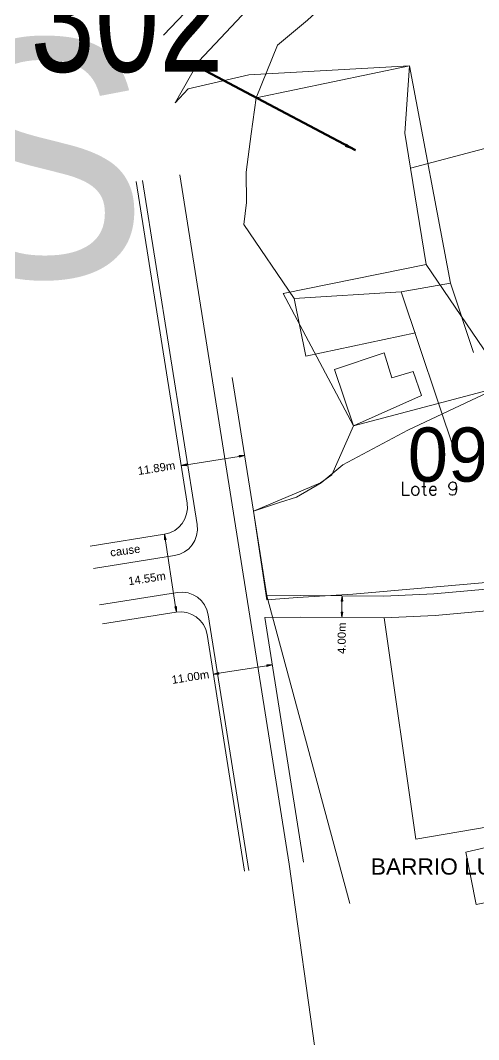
# Model space of a CAD drawing. Header units: inches. Extents: x 610851 to 630254, y 1234683 to 1264905.
# Drawn here: x 623432.1 to 623516.7, y 1244103.6 to 1244291.8 of the extents above; entities that cross this region are included whole.
import ezdxf
from ezdxf.enums import TextEntityAlignment as Align

# ---------------------------------------------------------------- set-up
doc = ezdxf.new("R2010")
doc.units = ezdxf.units.IN
doc.header["$MEASUREMENT"] = 0
for name, color, linetype, lineweight in [('20', 7, 'Continuous', 0), ('9 parte de dangla', 7, 'Continuous', 0), ('ACTUALIZACION SIT 2011', 7, 'Continuous', 0), ('Default', 7, 'Continuous', 0), ('Fusion 123456', 7, 'Continuous', 0), ('Fusion Dangla', 7, 'Continuous', 0), ('Level 2', 7, 'Continuous', 0), ('Level 20', 7, 'Continuous', 0), ('Level 7', 7, 'Continuous', 0)]:
    doc.layers.add(name, color=color, linetype=linetype, lineweight=lineweight)
doc.styles.get("Standard").update_dxf_attribs({"font": 'arial.ttf'})
doc.styles.add('style2', font='romans.shx')
doc.styles.add('Styledgn003', font='dgn003.shx')
doc.styles.add('Styledgn032', font='dgn032.shx')
doc.styles.add('Styletxt', font='txt.shx')
doc.dimstyles.new('STANDARD-Linear', dxfattribs={"dimtxt": 1.5, "dimasz": 1.13, "dimexe": 0.125, "dimexo": 0.000625, "dimgap": 0.3, "dimtad": 1, "dimzin": 7, "dimdsep": 46, "dimtxsty": 'Styletxt', "dimsah": 1, "dimcen": 2.5, "dimclrd": 1, "dimclre": 1, "dimclrt": 2, "dimaunit": 1, "dimadec": 7, "dimazin": 0, "dimtfac": 1, "dimtofl": 0, "dimtmove": 1, "dimatfit": 3, "dimfxl": 1, "dimtolj": 1, "dimtzin": 0, "dimarcsym": 0})

msp = doc.modelspace()

# ---------------------------------------------------------------- hatches: boundary and pattern name
at = {"layer": 'Default', "linetype": 'Continuous'}
for points in [[(623472.48652, 1244211.43632), (623472.53871, 1244211.1071), (623473.50028, 1244211.42829)], [(623472.48652, 1244211.43632), (623472.53871, 1244211.1071), (623473.50028, 1244211.42829)], [(623472.48652, 1244211.43632), (623472.53871, 1244211.1071), (623473.50028, 1244211.42829)], [(623462.72263, 1244209.88839), (623462.77482, 1244209.55917), (623461.76106, 1244209.5672)], [(623462.72263, 1244209.88839), (623462.77482, 1244209.55917), (623461.76106, 1244209.5672)], [(623462.72263, 1244209.88839), (623462.77482, 1244209.55917), (623461.76106, 1244209.5672)], [(623459.01998, 1244195.9433), (623458.69039, 1244195.89346), (623458.70568, 1244196.90714)], [(623459.01998, 1244195.9433), (623458.69039, 1244195.89346), (623458.70568, 1244196.90714)], [(623459.01998, 1244195.9433), (623458.69039, 1244195.89346), (623458.70568, 1244196.90714)], [(623491.31861, 1244184.53537), (623491.65194, 1244184.53326), (623491.49162, 1244185.5343)], [(623491.31861, 1244184.53537), (623491.65194, 1244184.53326), (623491.49162, 1244185.5343)], [(623491.31861, 1244184.53537), (623491.65194, 1244184.53326), (623491.49162, 1244185.5343)], [(623460.89632, 1244183.53385), (623460.56674, 1244183.48401), (623460.88103, 1244182.52017)], [(623460.89632, 1244183.53385), (623460.56674, 1244183.48401), (623460.88103, 1244182.52017)], [(623460.89632, 1244183.53385), (623460.56674, 1244183.48401), (623460.88103, 1244182.52017)], [(623491.30593, 1244182.53541), (623491.63925, 1244182.5333), (623491.46625, 1244181.53438)], [(623491.30593, 1244182.53541), (623491.63925, 1244182.5333), (623491.46625, 1244181.53438)], [(623491.30593, 1244182.53541), (623491.63925, 1244182.5333), (623491.46625, 1244181.53438)], [(623468.68592, 1244171.37941), (623468.73811, 1244171.05019), (623467.72435, 1244171.05822)], [(623468.68592, 1244171.37941), (623468.73811, 1244171.05019), (623467.72435, 1244171.05822)], [(623468.68592, 1244171.37941), (623468.73811, 1244171.05019), (623467.72435, 1244171.05822)], [(623477.57491, 1244172.78863), (623477.6271, 1244172.45941), (623478.58867, 1244172.7806)], [(623477.57491, 1244172.78863), (623477.6271, 1244172.45941), (623478.58867, 1244172.7806)], [(623477.57491, 1244172.78863), (623477.6271, 1244172.45941), (623478.58867, 1244172.7806)]]:
    msp.add_hatch(color=5, dxfattribs=at).paths.add_polyline_path(points)

# ---------------------------------------------------------------- linework, layer by layer
at = {"layer": '9 parte de dangla', "color": 4, "linetype": 'Continuous', "lineweight": 0, "ltscale": 0.1}
for p, q in [((623504.14015, 1244264.52808), (623605.66464, 1244291.31946)), ((623504.14015, 1244264.52808), (623605.66464, 1244291.31946)), ((623504.14015, 1244264.52808), (623605.66464, 1244291.31946)), ((623507.02367, 1244246.71155), (623504.14015, 1244264.52808)), ((623507.02367, 1244246.71155), (623504.14015, 1244264.52808)), ((623507.02367, 1244246.71155), (623504.14015, 1244264.52808)), ((623507.02367, 1244246.71155), (623521.18843, 1244225.89239)), ((623507.02367, 1244246.71155), (623521.18843, 1244225.89239)), ((623507.02367, 1244246.71155), (623521.18843, 1244225.89239))]:
    msp.add_line(p, q, dxfattribs=at)
at = {"layer": 'ACTUALIZACION SIT 2011', "color": 30, "linetype": 'Continuous', "lineweight": 0}
msp.add_line((623477.61044, 1244185.50253), (623492.92092, 1244128.7308), dxfattribs=at)
at = {"layer": 'ACTUALIZACION SIT 2011', "color": 30, "linetype": 'Continuous', "lineweight": 0, "flags": 128}
msp.add_lwpolyline([(623542.31775, 1244133.69787), (623539.99625, 1244144.16348), (623539.99625, 1244144.16348), (623514.37791, 1244138.21447), (623514.37791, 1244138.21447), (623516.3013, 1244128.50311), (623516.3013, 1244128.50311), (623542.31775, 1244133.69787)], dxfattribs=at)
at = {"layer": 'Default', "color": 5, "linetype": 'Continuous', "lineweight": 0, "ltscale": 0.1}
for p, q in [((623461.54462, 1244263.3018), (623481.72959, 1244135.98039)), ((623461.54462, 1244263.3018), (623481.72959, 1244135.98039)), ((623461.54462, 1244263.3018), (623481.72959, 1244135.98039)), ((623453.44577, 1244262.01784), (623462.86111, 1244202.62837)), ((623453.44577, 1244262.01784), (623462.86111, 1244202.62837)), ((623453.44577, 1244262.01784), (623462.86111, 1244202.62837)), ((623454.63097, 1244262.20574), (623464.70394, 1244198.66807)), ((623454.63097, 1244262.20574), (623464.70394, 1244198.66807)), ((623454.63097, 1244262.20574), (623464.70394, 1244198.66807)), ((623471.21822, 1244225.82292), (623475.13272, 1244201.13128)), ((623471.21822, 1244225.82292), (623475.13272, 1244201.13128)), ((623471.21822, 1244225.82292), (623475.13272, 1244201.13128)), ((623472.51262, 1244211.27171), (623462.74872, 1244209.72378)), ((623472.51262, 1244211.27171), (623462.74872, 1244209.72378)), ((623472.51262, 1244211.27171), (623462.74872, 1244209.72378)), ((623458.70568, 1244196.90714), (623444.93483, 1244194.72397)), ((623458.70568, 1244196.90714), (623444.93483, 1244194.72397)), ((623458.70568, 1244196.90714), (623444.93483, 1244194.72397)), ((623458.70568, 1244196.90714), (623460.73153, 1244183.50893)), ((623458.70568, 1244196.90714), (623460.73153, 1244183.50893)), ((623458.70568, 1244196.90714), (623460.73153, 1244183.50893)), ((623460.54852, 1244192.94684), (623445.59247, 1244190.57578)), ((623460.54852, 1244192.94684), (623445.59247, 1244190.57578)), ((623460.54852, 1244192.94684), (623445.59247, 1244190.57578)), ((623461.06017, 1244186.14303), (623446.65721, 1244183.85965)), ((623461.06017, 1244186.14303), (623446.65721, 1244183.85965)), ((623461.06017, 1244186.14303), (623446.65721, 1244183.85965)), ((623491.48528, 1244184.53432), (623491.47259, 1244182.53436)), ((623491.48528, 1244184.53432), (623491.47259, 1244182.53436)), ((623491.48528, 1244184.53432), (623491.47259, 1244182.53436)), ((623460.84565, 1244182.51469), (623447.21307, 1244180.35344)), ((623460.84565, 1244182.51469), (623447.21307, 1244180.35344)), ((623460.84565, 1244182.51469), (623447.21307, 1244180.35344)), ((623508.70188, 1244181.91367), (623528.73558, 1244183.67289)), ((623508.70188, 1244181.91367), (623528.73558, 1244183.67289)), ((623508.70188, 1244181.91367), (623528.73558, 1244183.67289)), ((623466.7814, 1244181.98761), (623474.26284, 1244134.79665)), ((623466.7814, 1244181.98761), (623474.26284, 1244134.79665)), ((623466.7814, 1244181.98761), (623474.26284, 1244134.79665)), ((623477.20683, 1244181.49691), (623483.79151, 1244181.58306)), ((623477.20683, 1244181.49691), (623483.79151, 1244181.58306)), ((623477.20683, 1244181.49691), (623483.79151, 1244181.58306)), ((623477.20683, 1244181.49691), (623484.3689, 1244136.32044)), ((623477.20683, 1244181.49691), (623484.3689, 1244136.32044)), ((623477.20683, 1244181.49691), (623484.3689, 1244136.32044)), ((623483.79151, 1244181.58306), (623499.28355, 1244181.48478)), ((623483.79151, 1244181.58306), (623499.28355, 1244181.48478)), ((623483.79151, 1244181.58306), (623499.28355, 1244181.48478)), ((623499.28355, 1244181.48478), (623508.70188, 1244181.91367)), ((623499.28355, 1244181.48478), (623508.70188, 1244181.91367)), ((623499.28355, 1244181.48478), (623508.70188, 1244181.91367)), ((623466.56688, 1244178.35926), (623473.49246, 1244134.67451)), ((623466.56688, 1244178.35926), (623473.49246, 1244134.67451)), ((623466.56688, 1244178.35926), (623473.49246, 1244134.67451)), ((623477.601, 1244172.62402), (623468.71202, 1244171.2148)), ((623477.601, 1244172.62402), (623468.71202, 1244171.2148)), ((623477.601, 1244172.62402), (623468.71202, 1244171.2148))]:
    msp.add_line(p, q, dxfattribs=at)
at = {"layer": 'Default', "color": 5, "linetype": 'Continuous', "lineweight": 13, "ltscale": 0.1}
for p, q in [((623549.50316, 1244231.65612), (623493.59077, 1244216.909)), ((623549.50316, 1244231.65612), (623493.59077, 1244216.909)), ((623549.50316, 1244231.65612), (623493.59077, 1244216.909)), ((623493.59077, 1244216.909), (623489.62772, 1244207.88495)), ((623493.59077, 1244216.909), (623489.62772, 1244207.88495)), ((623493.59077, 1244216.909), (623489.62772, 1244207.88495)), ((623489.62772, 1244207.88495), (623487.49368, 1244206.40079)), ((623489.62772, 1244207.88495), (623487.49368, 1244206.40079)), ((623489.62772, 1244207.88495), (623487.49368, 1244206.40079)), ((623487.49368, 1244206.40079), (623475.13272, 1244201.13128)), ((623487.49368, 1244206.40079), (623475.13272, 1244201.13128)), ((623487.49368, 1244206.40079), (623475.13272, 1244201.13128)), ((623475.13272, 1244201.13128), (623477.61044, 1244185.50253)), ((623475.13272, 1244201.13128), (623477.61044, 1244185.50253)), ((623475.13272, 1244201.13128), (623477.61044, 1244185.50253)), ((623475.13272, 1244201.13128), (623477.61044, 1244185.50253)), ((623508.43583, 1244185.9057), (623528.4833, 1244187.66612)), ((623508.43583, 1244185.9057), (623528.4833, 1244187.66612)), ((623508.43583, 1244185.9057), (623528.4833, 1244187.66612)), ((623477.61044, 1244185.50253), (623483.77803, 1244185.58323)), ((623477.61044, 1244185.50253), (623483.77803, 1244185.58323)), ((623477.61044, 1244185.50253), (623483.77803, 1244185.58323)), ((623483.77803, 1244185.58323), (623499.20521, 1244185.48536)), ((623483.77803, 1244185.58323), (623499.20521, 1244185.48536)), ((623483.77803, 1244185.58323), (623499.20521, 1244185.48536)), ((623499.20521, 1244185.48536), (623508.43583, 1244185.9057)), ((623499.20521, 1244185.48536), (623508.43583, 1244185.9057)), ((623499.20521, 1244185.48536), (623508.43583, 1244185.9057))]:
    msp.add_line(p, q, dxfattribs=at)
at = {"layer": 'Default', "color": 5, "linetype": 'Continuous', "lineweight": 0, "ltscale": 0.1, "flags": 128}
for points in [[(623472.48652, 1244211.43632), (623472.53871, 1244211.1071), (623473.50028, 1244211.42829), (623472.48652, 1244211.43632)], [(623472.48652, 1244211.43632), (623472.53871, 1244211.1071), (623473.50028, 1244211.42829), (623472.48652, 1244211.43632)], [(623472.48652, 1244211.43632), (623472.53871, 1244211.1071), (623473.50028, 1244211.42829), (623472.48652, 1244211.43632)], [(623462.72263, 1244209.88839), (623462.77482, 1244209.55917), (623461.76106, 1244209.5672), (623462.72263, 1244209.88839)], [(623462.72263, 1244209.88839), (623462.77482, 1244209.55917), (623461.76106, 1244209.5672), (623462.72263, 1244209.88839)], [(623462.72263, 1244209.88839), (623462.77482, 1244209.55917), (623461.76106, 1244209.5672), (623462.72263, 1244209.88839)], [(623459.01998, 1244195.9433), (623458.69039, 1244195.89346), (623458.70568, 1244196.90714), (623459.01998, 1244195.9433)], [(623459.01998, 1244195.9433), (623458.69039, 1244195.89346), (623458.70568, 1244196.90714), (623459.01998, 1244195.9433)], [(623459.01998, 1244195.9433), (623458.69039, 1244195.89346), (623458.70568, 1244196.90714), (623459.01998, 1244195.9433)], [(623491.31861, 1244184.53537), (623491.65194, 1244184.53326), (623491.49162, 1244185.5343), (623491.31861, 1244184.53537)], [(623491.31861, 1244184.53537), (623491.65194, 1244184.53326), (623491.49162, 1244185.5343), (623491.31861, 1244184.53537)], [(623491.31861, 1244184.53537), (623491.65194, 1244184.53326), (623491.49162, 1244185.5343), (623491.31861, 1244184.53537)], [(623460.89632, 1244183.53385), (623460.56674, 1244183.48401), (623460.88103, 1244182.52017), (623460.89632, 1244183.53385)], [(623460.89632, 1244183.53385), (623460.56674, 1244183.48401), (623460.88103, 1244182.52017), (623460.89632, 1244183.53385)], [(623460.89632, 1244183.53385), (623460.56674, 1244183.48401), (623460.88103, 1244182.52017), (623460.89632, 1244183.53385)], [(623491.30593, 1244182.53541), (623491.63925, 1244182.5333), (623491.46625, 1244181.53438), (623491.30593, 1244182.53541)], [(623491.30593, 1244182.53541), (623491.63925, 1244182.5333), (623491.46625, 1244181.53438), (623491.30593, 1244182.53541)], [(623491.30593, 1244182.53541), (623491.63925, 1244182.5333), (623491.46625, 1244181.53438), (623491.30593, 1244182.53541)], [(623468.68592, 1244171.37941), (623468.73811, 1244171.05019), (623467.72435, 1244171.05822), (623468.68592, 1244171.37941)], [(623468.68592, 1244171.37941), (623468.73811, 1244171.05019), (623467.72435, 1244171.05822), (623468.68592, 1244171.37941)], [(623468.68592, 1244171.37941), (623468.73811, 1244171.05019), (623467.72435, 1244171.05822), (623468.68592, 1244171.37941)], [(623477.57491, 1244172.78863), (623477.6271, 1244172.45941), (623478.58867, 1244172.7806), (623477.57491, 1244172.78863)], [(623477.57491, 1244172.78863), (623477.6271, 1244172.45941), (623478.58867, 1244172.7806), (623477.57491, 1244172.78863)], [(623477.57491, 1244172.78863), (623477.6271, 1244172.45941), (623478.58867, 1244172.7806), (623477.57491, 1244172.78863)]]:
    msp.add_lwpolyline(points, dxfattribs=at)
at = {"layer": 'Default', "color": 5, "linetype": 'Continuous', "lineweight": 0, "ltscale": 0.1}
for centre, start, end in [((623457.92278, 1244201.84547), 279.0084453, 9.0084453), ((623457.92278, 1244201.84547), 279.0084453, 9.0084453), ((623457.92278, 1244201.84547), 279.0084453, 9.0084453), ((623459.76562, 1244197.88517), 279.0084453, 9.0084453), ((623459.76562, 1244197.88517), 279.0084453, 9.0084453), ((623459.76562, 1244197.88517), 279.0084453, 9.0084453), ((623461.84307, 1244181.20471), 9.0084453, 99.0084453), ((623461.84307, 1244181.20471), 9.0084453, 99.0084453), ((623461.84307, 1244181.20471), 9.0084453, 99.0084453), ((623461.62855, 1244177.57636), 9.0084453, 99.0084453), ((623461.62855, 1244177.57636), 9.0084453, 99.0084453), ((623461.62855, 1244177.57636), 9.0084453, 99.0084453)]:
    msp.add_arc(centre, 5, start, end, dxfattribs=at)
at = {"layer": 'Fusion Dangla', "color": 3, "linetype": 'Continuous', "lineweight": 0, "ltscale": 0.1}
for p, q in [((623471.16097, 1244302.4607), (623458.51875, 1244289.05081)), ((623471.16097, 1244302.4607), (623458.51875, 1244289.05081)), ((623471.16097, 1244302.4607), (623458.51875, 1244289.05081)), ((623476.56327, 1244296.52878), (623465.00681, 1244284.27057)), ((623476.56327, 1244296.52878), (623465.00681, 1244284.27057)), ((623476.56327, 1244296.52878), (623465.00681, 1244284.27057)), ((623465.00681, 1244284.27057), (623460.65483, 1244276.56324)), ((623465.00681, 1244284.27057), (623460.65483, 1244276.56324)), ((623465.00681, 1244284.27057), (623460.65483, 1244276.56324)), ((623474.25444, 1244281.74616), (623503.98917, 1244283.37392)), ((623474.25444, 1244281.74616), (623503.98917, 1244283.37392)), ((623474.25444, 1244281.74616), (623503.98917, 1244283.37392)), ((623503.98917, 1244283.37392), (623503.12413, 1244270.99157)), ((623503.98917, 1244283.37392), (623503.12413, 1244270.99157)), ((623503.98917, 1244283.37392), (623503.12413, 1244270.99157)), ((623463.06939, 1244279.1587), (623474.25444, 1244281.74616)), ((623463.06939, 1244279.1587), (623474.25444, 1244281.74616)), ((623463.06939, 1244279.1587), (623474.25444, 1244281.74616)), ((623460.65483, 1244276.56324), (623463.06939, 1244279.1587)), ((623460.65483, 1244276.56324), (623463.06939, 1244279.1587)), ((623460.65483, 1244276.56324), (623463.06939, 1244279.1587)), ((623503.12413, 1244270.99157), (623504.14015, 1244264.52808)), ((623503.12413, 1244270.99157), (623504.14015, 1244264.52808)), ((623503.12413, 1244270.99157), (623504.14015, 1244264.52808)), ((623504.14015, 1244264.52808), (623507.02367, 1244246.71155)), ((623504.14015, 1244264.52808), (623507.02367, 1244246.71155)), ((623504.14015, 1244264.52808), (623507.02367, 1244246.71155)), ((623507.02367, 1244246.71155), (623480.62754, 1244241.38332)), ((623507.02367, 1244246.71155), (623480.62754, 1244241.38332)), ((623507.02367, 1244246.71155), (623480.62754, 1244241.38332)), ((623480.62754, 1244241.38332), (623493.59077, 1244216.909)), ((623480.62754, 1244241.38332), (623493.59077, 1244216.909)), ((623480.62754, 1244241.38332), (623493.59077, 1244216.909))]:
    msp.add_line(p, q, dxfattribs=at)
at = {"layer": 'Level 2', "color": 1, "linetype": 'Continuous', "lineweight": 0, "flags": 128}
for points in [[(623475.62517, 1244277.48892), (623479.57417, 1244287.18892), (623485.10517, 1244291.82192), (623490.63117, 1244296.96292)], [(623475.62517, 1244277.48892), (623479.57417, 1244287.18892), (623485.10517, 1244291.82192), (623490.63117, 1244296.96292)], [(623475.62517, 1244277.48892), (623479.57417, 1244287.18892), (623485.10517, 1244291.82192), (623490.63117, 1244296.96292)], [(623503.98917, 1244283.37392), (623475.62517, 1244277.48892)], [(623503.98917, 1244283.37392), (623475.62517, 1244277.48892)], [(623503.98917, 1244283.37392), (623475.62517, 1244277.48892)], [(623502.44117, 1244241.66992), (623511.56217, 1244243.28992), (623503.98917, 1244283.37392)], [(623502.44117, 1244241.66992), (623511.56217, 1244243.28992), (623503.98917, 1244283.37392)], [(623502.44117, 1244241.66992), (623511.56217, 1244243.28992), (623503.98917, 1244283.37392)], [(623475.62517, 1244277.48892), (623474.68617, 1244270.86992), (623473.75317, 1244263.74292), (623473.81817, 1244258.15092), (623473.35717, 1244254.07892), (623482.65417, 1244240.44892)], [(623475.62517, 1244277.48892), (623474.68617, 1244270.86992), (623473.75317, 1244263.74292), (623473.81817, 1244258.15092), (623473.35717, 1244254.07892), (623482.65417, 1244240.44892)], [(623475.62517, 1244277.48892), (623474.68617, 1244270.86992), (623473.75317, 1244263.74292), (623473.81817, 1244258.15092), (623473.35717, 1244254.07892), (623482.65417, 1244240.44892)], [(623515.79617, 1244230.47692), (623511.56217, 1244243.28992)], [(623515.79617, 1244230.47692), (623511.56217, 1244243.28992)], [(623515.79617, 1244230.47692), (623511.56217, 1244243.28992)], [(623491.653, 1244209.71177), (623487.62482, 1244206.39608), (623483.05464, 1244203.77482), (623479.96742, 1244202.77529), (623475.13272, 1244201.13128), (623477.59557, 1244184.78121), (623483.25856, 1244185.20312), (623493.49888, 1244185.84528), (623551.90194, 1244190.9282), (623548.49211, 1244202.82154), (623551.24062, 1244206.931), (623555.71907, 1244211.01517), (623560.78469, 1244214.98392), (623568.17995, 1244219.67195), (623561.67616, 1244233.74702), (623558.93601, 1244242.18164), (623503.67511, 1244216.12927), (623491.653, 1244209.71177)], [(623491.653, 1244209.71177), (623487.62482, 1244206.39608), (623483.05464, 1244203.77482), (623479.96742, 1244202.77529), (623475.13272, 1244201.13128), (623477.59557, 1244184.78121), (623483.25856, 1244185.20312), (623493.49888, 1244185.84528), (623551.90194, 1244190.9282), (623548.49211, 1244202.82154), (623551.24062, 1244206.931), (623555.71907, 1244211.01517), (623560.78469, 1244214.98392), (623568.17995, 1244219.67195), (623561.67616, 1244233.74702), (623558.93601, 1244242.18164), (623503.67511, 1244216.12927), (623491.653, 1244209.71177)], [(623491.653, 1244209.71177), (623487.62482, 1244206.39608), (623483.05464, 1244203.77482), (623479.96742, 1244202.77529), (623475.13272, 1244201.13128), (623477.59557, 1244184.78121), (623483.25856, 1244185.20312), (623493.49888, 1244185.84528), (623551.90194, 1244190.9282), (623548.49211, 1244202.82154), (623551.24062, 1244206.931), (623555.71907, 1244211.01517), (623560.78469, 1244214.98392), (623568.17995, 1244219.67195), (623561.67616, 1244233.74702), (623558.93601, 1244242.18164), (623503.67511, 1244216.12927), (623491.653, 1244209.71177)], [(623505.06817, 1244234.07192), (623484.80917, 1244229.79492), (623482.65417, 1244240.44892), (623502.44117, 1244241.66992), (623512.43517, 1244211.77892)], [(623505.06817, 1244234.07192), (623484.80917, 1244229.79492), (623482.65417, 1244240.44892), (623502.44117, 1244241.66992), (623512.43517, 1244211.77892)], [(623505.06817, 1244234.07192), (623484.80917, 1244229.79492), (623482.65417, 1244240.44892), (623502.44117, 1244241.66992), (623512.43517, 1244211.77892)], [(623550.29685, 1244148.31059), (623505.14555, 1244140.60778), (623499.28355, 1244181.48478)], [(623550.29685, 1244148.31059), (623505.14555, 1244140.60778), (623499.28355, 1244181.48478)], [(623550.29685, 1244148.31059), (623505.14555, 1244140.60778), (623499.28355, 1244181.48478)]]:
    msp.add_lwpolyline(points, dxfattribs=at)
at = {"layer": 'Level 20', "color": 2, "linetype": 'Continuous', "lineweight": 0}
msp.add_line((623481.72959, 1244135.98039), (623489.83937, 1244077.74233), dxfattribs=at)
msp.add_line((623481.72959, 1244135.98039), (623489.83937, 1244077.74233), dxfattribs=at)
msp.add_line((623481.72959, 1244135.98039), (623489.83937, 1244077.74233), dxfattribs=at)
at = {"layer": 'Level 20', "color": 2, "linetype": 'Continuous', "lineweight": 0, "flags": 128}
msp.add_lwpolyline([(623493.59077, 1244216.909), (623490.12077, 1244227.347), (623499.28077, 1244230.396), (623500.72077, 1244225.775), (623504.62077, 1244226.98), (623506.19077, 1244222.533), (623493.59077, 1244216.909)], dxfattribs=at)
msp.add_lwpolyline([(623493.59077, 1244216.909), (623490.12077, 1244227.347), (623499.28077, 1244230.396), (623500.72077, 1244225.775), (623504.62077, 1244226.98), (623506.19077, 1244222.533), (623493.59077, 1244216.909)], dxfattribs=at)
msp.add_lwpolyline([(623493.59077, 1244216.909), (623490.12077, 1244227.347), (623499.28077, 1244230.396), (623500.72077, 1244225.775), (623504.62077, 1244226.98), (623506.19077, 1244222.533), (623493.59077, 1244216.909)], dxfattribs=at)

# ---------------------------------------------------------------- texts
at = {"layer": '20', "color": 2, "linetype": 'Continuous', "lineweight": 0, "style": 'Styledgn032'}
msp.add_text('NO MONTAR PLANOS URBANOS', height=44, dxfattribs=at).set_placement((622994.83375, 1244266.33542), align=Align.MIDDLE_CENTER)
at = {"layer": 'Default', "color": 5, "linetype": 'Continuous', "lineweight": 13, "style": 'style2'}
msp.add_text('Lote 9', height=2.474667, dxfattribs=at).set_placement((623502.23525, 1244205.3243), align=Align.MIDDLE_LEFT)
msp.add_text('Lote 9', height=2.474667, dxfattribs=at).set_placement((623502.23525, 1244205.3243), align=Align.MIDDLE_LEFT)
msp.add_text('Lote 9', height=2.474667, dxfattribs=at).set_placement((623502.23525, 1244205.3243), align=Align.MIDDLE_LEFT)
at = {"layer": 'Default', "color": 5, "linetype": 'Continuous', "lineweight": 0}
msp.add_text('cause', height=1.5, rotation=7.7040354, dxfattribs=at).set_placement((623448.75666, 1244192.77204))
msp.add_text('cause', height=1.5, rotation=7.7040354, dxfattribs=at).set_placement((623448.75666, 1244192.77204))
msp.add_text('cause', height=1.5, rotation=7.7040354, dxfattribs=at).set_placement((623448.75666, 1244192.77204))
at = {"layer": 'Default', "color": 5, "linetype": 'Continuous', "lineweight": 0, "char_height": 1.5, "attachment_point": 5}
for s, insert, width, rotation in [('{\\C5;11.89m}', (623457.19964, 1244209.10891), 7, 9.0084453), ('{\\C5;11.89m}', (623457.19964, 1244209.10891), 7, 9.0084453), ('{\\C5;11.89m}', (623457.19964, 1244209.10891), 7, 9.0084453), ('{\\C5;14.55m}', (623455.44448, 1244188.72619), 7.5, 8.5981501), ('{\\C5;14.55m}', (623455.44448, 1244188.72619), 7.5, 8.5981501), ('{\\C5;14.55m}', (623455.44448, 1244188.72619), 7.5, 8.5981501), ('{\\C5;4.00m}', (623491.44189, 1244177.69445), 6, 89.6365349), ('{\\C5;4.00m}', (623491.44189, 1244177.69445), 6, 89.6365349), ('{\\C5;4.00m}', (623491.44189, 1244177.69445), 6, 89.6365349), ('{\\C5;11.00m}', (623463.47018, 1244170.52478), 6.5, 9.0084453), ('{\\C5;11.00m}', (623463.47018, 1244170.52478), 6.5, 9.0084453), ('{\\C5;11.00m}', (623463.47018, 1244170.52478), 6.5, 9.0084453)]:
    msp.add_mtext(s, dxfattribs=dict(at, insert=insert, width=width, rotation=rotation))
at = {"layer": 'Fusion 123456', "color": 7, "linetype": 'Continuous', "lineweight": 0}
msp.add_text('BARRIO LUIS ARROYO', height=3, dxfattribs=at).set_placement((623519.75334, 1244134.04146), align=Align.CENTER)
msp.add_text('BARRIO LUIS ARROYO', height=3, dxfattribs=at).set_placement((623519.75334, 1244134.04146), align=Align.CENTER)
msp.add_text('BARRIO LUIS ARROYO', height=3, dxfattribs=at).set_placement((623519.75334, 1244134.04146), align=Align.CENTER)
at = {"layer": 'Level 7', "color": 7, "linetype": 'Continuous', "lineweight": 0, "style": 'Styledgn003', "width": 0.8}
msp.add_text('07302', height=19.999998, dxfattribs=at).set_placement((623439.86757, 1244292.2962), align=Align.MIDDLE_CENTER)
msp.add_text('07302', height=19.999998, dxfattribs=at).set_placement((623439.86757, 1244292.2962), align=Align.MIDDLE_CENTER)
msp.add_text('07302', height=19.999998, dxfattribs=at).set_placement((623439.86757, 1244292.2962), align=Align.MIDDLE_CENTER)
at = {"layer": 'Level 7', "color": 7, "linetype": 'Continuous', "lineweight": 0, "style": 'Styledgn003'}
msp.add_text('09200', height=10, rotation=0.05, dxfattribs=at).set_placement((623522.23284, 1244211.62429), align=Align.MIDDLE_CENTER)
msp.add_text('09200', height=10, rotation=0.05, dxfattribs=at).set_placement((623522.23284, 1244211.62429), align=Align.MIDDLE_CENTER)
msp.add_text('09200', height=10, rotation=0.05, dxfattribs=at).set_placement((623522.23284, 1244211.62429), align=Align.MIDDLE_CENTER)

# ---------------------------------------------------------------- leaders
at = {"layer": 'Level 7', "color": 7, "linetype": 'Continuous', "lineweight": 0}
msp.add_leader([(623493.95558, 1244267.7972), (623464.18558, 1244283.5932)], dimstyle='STANDARD-Linear', override={"dimscale": 1, "dimtxt": 2, "dimasz": 2, "dimgap": 1, "dimtad": 1, "dimclrd": 0, "dimlwd": 65534}, dxfattribs=at)
msp.add_leader([(623493.95558, 1244267.7972), (623464.18558, 1244283.5932)], dimstyle='STANDARD-Linear', override={"dimscale": 1, "dimtxt": 2, "dimasz": 2, "dimgap": 1, "dimtad": 1, "dimclrd": 0, "dimlwd": 65534}, dxfattribs=at)
msp.add_leader([(623493.95558, 1244267.7972), (623464.18558, 1244283.5932)], dimstyle='STANDARD-Linear', override={"dimscale": 1, "dimtxt": 2, "dimasz": 2, "dimgap": 1, "dimtad": 1, "dimclrd": 0, "dimlwd": 65534}, dxfattribs=at)

doc.saveas('drawing.dxf')
